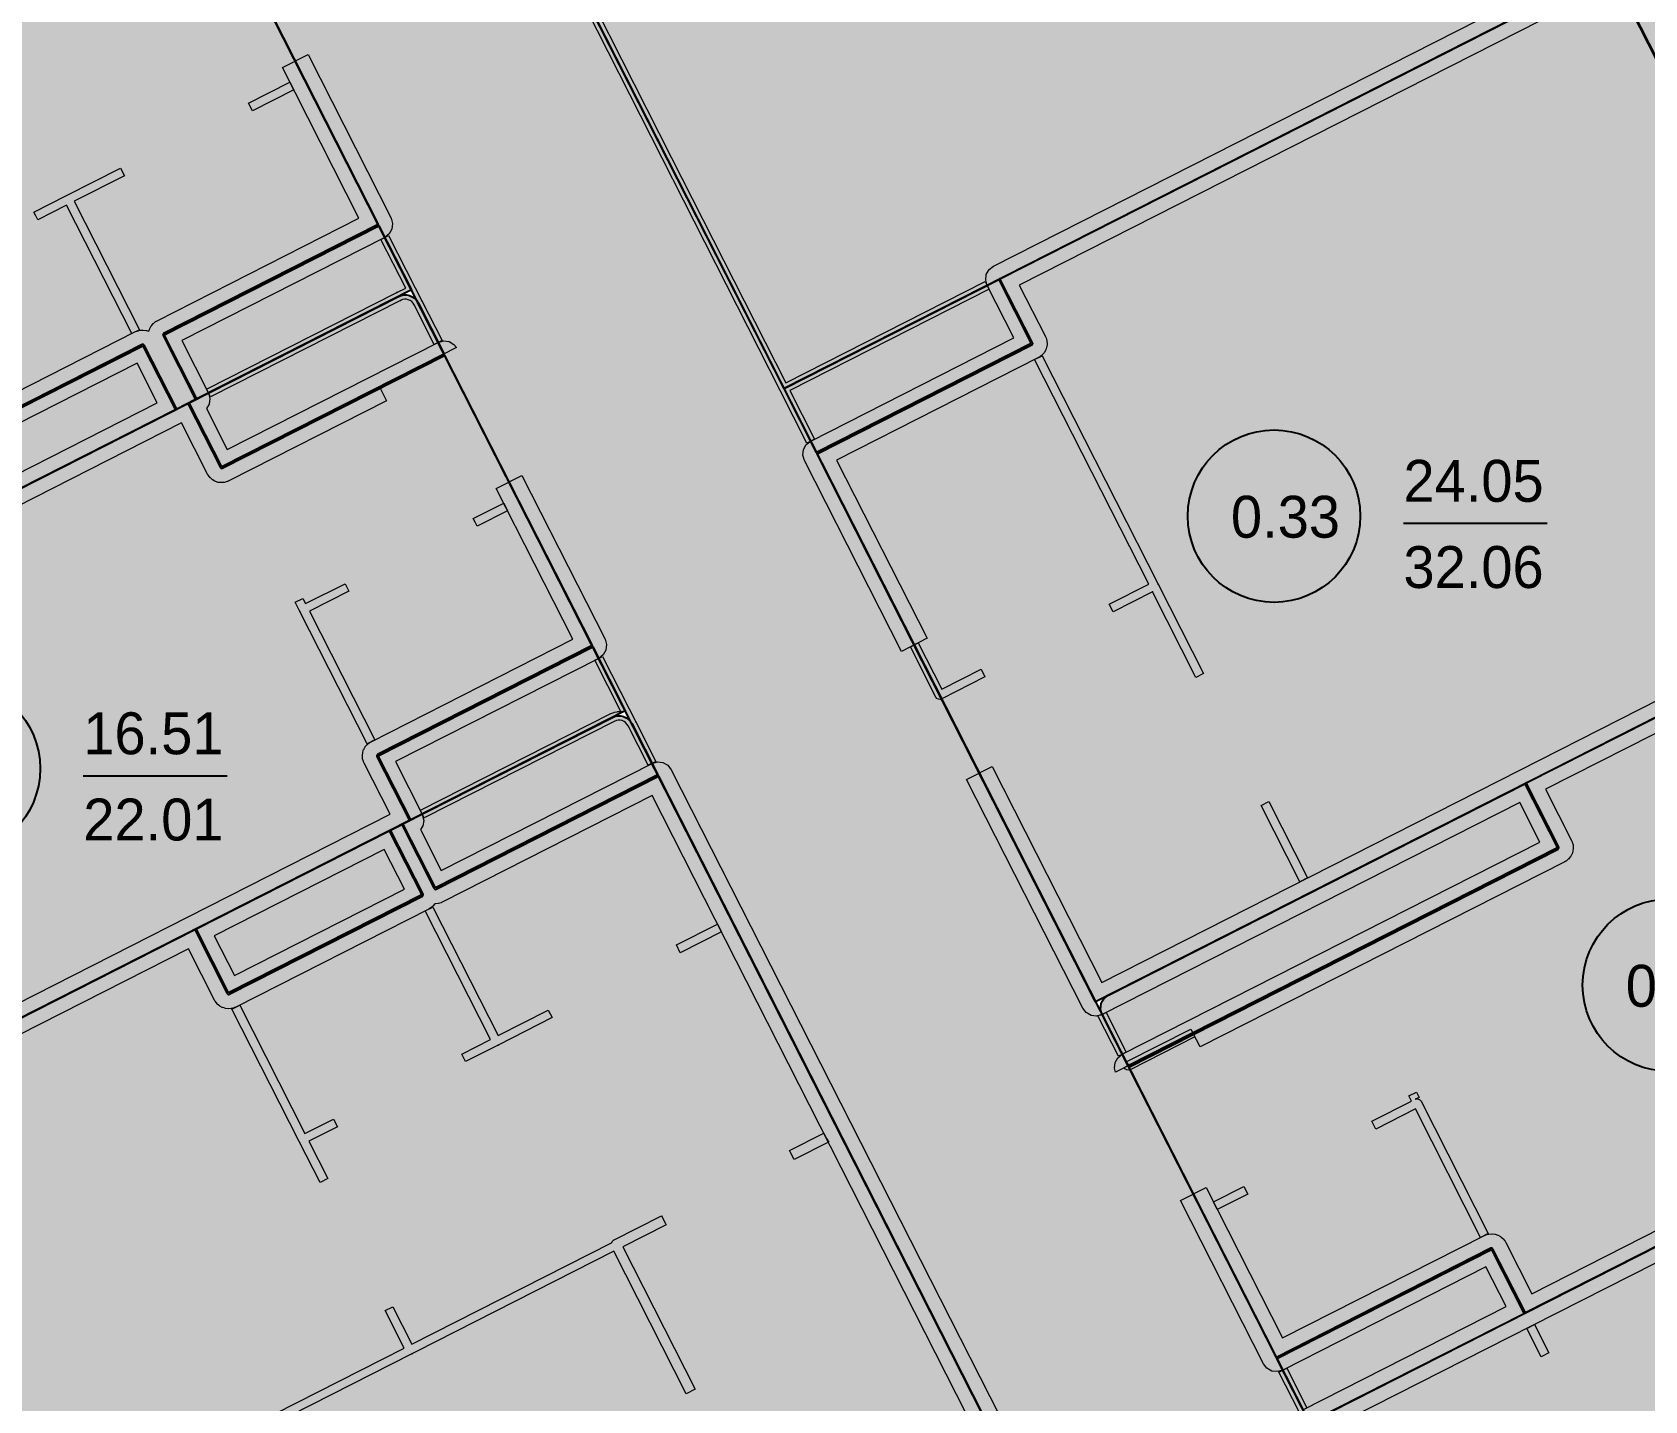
# Model space of a CAD drawing. Header units: millimetres. Extents: x 0 to 312583, y -208103 to 25097.
# Drawn here: x 231143 to 242361, y -64017 to -54494 of the extents above; entities that cross this region are included whole.
import ezdxf

# ---------------------------------------------------------------- set-up
doc = ezdxf.new("R2010")
doc.units = ezdxf.units.MM
doc.linetypes.add('Solid', pattern=[0])
for name, color, linetype, lineweight in [('Inner Walls', 5, 'Solid', 0), ('Outer Walls', 254, 'Solid', 25), ('Room Walls', 47, 'Solid', 35), ('Service Area', 252, 'Solid', 25), ('Studio Apartment', 151, 'Solid', 25), ('Three-Bedroom Apartment', 250, 'Solid', 25), ('Two-Bedroom Apartment', 1, 'Solid', 35)]:
    doc.layers.add(name, color=color, linetype=linetype, lineweight=lineweight)
doc.styles.add('Dialog.plain', font='Dialog.plain')

msp = doc.modelspace()

# ---------------------------------------------------------------- hatches: boundary and pattern name
at = {"layer": 'Service Area', "linetype": 'Solid', "lineweight": 25}
for points in [[(224854, -38711), (226637, -37805), (244492, -72957), (242709, -73863)], [(238356, -50278), (240050, -49417), (240050, -49417), (242347, -53939), (236373, -56973), (235564, -55381), (235027, -54324), (235473, -54098), (236454, -53599), (237881, -52875), (239307, -52150)], [(233555, -55841), (233781, -56287), (232288, -57045), (232061, -56600)], [(238093, -56660), (236600, -57419), (236373, -56973), (237867, -56215)], [(232461, -57518), (232234, -57073), (233692, -56332), (233710, -56325), (233730, -56322), (233749, -56322), (233768, -56326), (233786, -56334), (233802, -56345), (233816, -56359), (233827, -56376), (234008, -56733)], [(231912, -56675), (232139, -57121), (230795, -57804), (230568, -57358)], [(235043, -58771), (235269, -59216), (233776, -59975), (233550, -59529)], [(235496, -59662), (233949, -60448), (233722, -60002), (235180, -59262), (235198, -59254), (235218, -59251), (235237, -59251), (235256, -59256), (235274, -59264), (235291, -59275), (235304, -59289), (235315, -59305)], [(241754, -60169), (238767, -61686), (238586, -61329), (238579, -61311), (238575, -61292), (238576, -61272), (238580, -61253), (238588, -61235), (238599, -61219), (238613, -61205), (238630, -61195), (241527, -59723)], [(233853, -60497), (232509, -61179), (232283, -60733), (233627, -60051)], [(239802, -63724), (241295, -62965), (241522, -63411), (240029, -64169), (240029, -64169)]]:
    msp.add_hatch(color=254, dxfattribs=at).paths.add_polyline_path(points, flags=0)
at = {"layer": 'Studio Apartment', "linetype": 'Solid', "lineweight": 25}
for points in [[(243026, -55276), (244514, -58206), (238541, -61240), (237052, -58311), (236604, -57428), (238098, -56669), (238099, -56668), (238101, -56667), (238102, -56665), (238102, -56663), (238103, -56662), (238103, -56660), (238103, -56658), (238102, -56656), (237875, -56210), (237875, -56210), (242347, -53939)], [(233767, -59979), (229296, -62251), (229296, -62251), (227808, -59321), (232226, -57077), (232452, -57523), (232453, -57525), (232454, -57526), (232456, -57527), (232458, -57528), (232460, -57528), (232462, -57528), (232464, -57528), (232465, -57527), (234012, -56742), (234012, -56742), (235038, -58762), (233545, -59520), (233543, -59521), (233542, -59523), (233541, -59524), (233540, -59526), (233540, -59528), (233540, -59530), (233540, -59532), (233541, -59534)], [(246002, -61135), (241531, -63406), (241304, -62961), (241303, -62959), (241302, -62957), (241300, -62956), (241299, -62956), (241297, -62955), (241295, -62955), (241293, -62955), (241291, -62956), (239798, -63715), (239798, -63715), (238771, -61695), (241758, -60178), (241760, -60176), (241761, -60175), (241762, -60174), (241763, -60172), (241764, -60170), (241764, -60168), (241763, -60166), (241763, -60164), (241536, -59718), (241536, -59718), (244514, -58206)], [(241286, -66644), (240029, -64169), (246002, -61135), (246002, -61135), (247490, -64065), (243019, -66336), (242792, -65890), (242791, -65888), (242790, -65887), (242788, -65886), (242787, -65885), (242785, -65885), (242783, -65885), (242781, -65885), (242779, -65886)]]:
    msp.add_hatch(color=252, dxfattribs=at).paths.add_polyline_path(points, flags=0)
at = {"layer": 'Two-Bedroom Apartment', "linetype": 'Solid', "lineweight": 25}
h = msp.add_hatch(color=151, dxfattribs=at)
h.paths.add_polyline_path([(223344, -50533), (229317, -47498), (230805, -50428), (232293, -53357), (233550, -55832), (232057, -56591), (232055, -56592), (232054, -56593), (232053, -56595), (232052, -56597), (232052, -56598), (232052, -56600), (232052, -56602), (232053, -56604), (232279, -57050), (232148, -57117), (231921, -56671), (231920, -56669), (231919, -56668), (231917, -56667), (231915, -56666), (231913, -56666), (231911, -56666), (231909, -56666), (231908, -56667), (230564, -57349), (230562, -57350), (230561, -57352), (230559, -57353), (230559, -57355), (230558, -57357), (230558, -57359), (230558, -57361), (230559, -57363), (230786, -57809), (230786, -57809), (227808, -59321), (226320, -56392), (224832, -53462)], flags=0)
h.paths.add_polyline_path([(229071, -54433), (229298, -54879), (229299, -54881), (229300, -54882), (229302, -54883), (229303, -54884), (229305, -54884), (229307, -54885), (229309, -54884), (229311, -54883), (230655, -54201), (230657, -54200), (230658, -54198), (230659, -54197), (230660, -54195), (230660, -54193), (230661, -54191), (230660, -54189), (230659, -54187), (230433, -53742), (230432, -53740), (230431, -53738), (230429, -53737), (230427, -53737), (230425, -53736), (230423, -53736), (230421, -53736), (230420, -53737), (229076, -54420), (229074, -54421), (229072, -54422), (229071, -54424), (229071, -54426), (229070, -54428), (229070, -54430), (229070, -54431)], flags=0)
msp.add_hatch(color=151, dxfattribs=at).paths.add_polyline_path([(230784, -65180), (229296, -62251), (232274, -60738), (232500, -61184), (232501, -61185), (232503, -61187), (232504, -61188), (232506, -61189), (232508, -61189), (232510, -61189), (232512, -61189), (232514, -61188), (233858, -60505), (233859, -60504), (233861, -60503), (233862, -60501), (233863, -60500), (233863, -60498), (233863, -60496), (233863, -60494), (233862, -60492), (233636, -60046), (233636, -60046), (233714, -60007), (233940, -60452), (233941, -60454), (233942, -60455), (233944, -60457), (233946, -60457), (233948, -60458), (233950, -60458), (233952, -60457), (233953, -60457), (235500, -59671), (235500, -59671), (238245, -65075), (239733, -68005), (233760, -71039), (233760, -71039), (232272, -68109)], flags=0)

# ---------------------------------------------------------------- linework, layer by layer
at = {"layer": 'Inner Walls', "color": 47, "linetype": 'Solid', "lineweight": 15}
for p, q in [((237830, -56121), (242079, -53963)), ((242169, -54141), (238010, -56254)), ((232883, -54740), (233062, -54649)), ((233416, -55788), (232883, -54740)), ((233062, -54649), (233639, -55787)), ((232012, -56502), (233416, -55788)), ((233645, -55863), (233626, -55897)), ((233639, -55787), (233650, -55824)), ((233650, -55824), (233645, -55863)), ((233596, -55921), (232183, -56639)), ((233626, -55897), (233596, -55921)), ((237776, -56218), (237780, -56179)), ((237780, -56179), (237800, -56145)), ((237800, -56145), (237830, -56121)), ((237786, -56255), (237776, -56218)), ((237972, -56621), (237786, -56255)), ((238010, -56254), (238191, -56611)), ((231961, -56555), (231971, -56537)), ((231971, -56537), (231972, -56536)), ((231972, -56536), (231985, -56521)), ((231985, -56521), (231986, -56520)), ((231986, -56520), (232001, -56507)), ((232001, -56507), (232003, -56506)), ((232003, -56506), (232012, -56502)), ((230518, -57260), (231862, -56577)), ((231862, -56577), (231871, -56573)), ((231871, -56573), (231873, -56573)), ((231873, -56573), (231892, -56567)), ((231892, -56567), (231894, -56567)), ((231894, -56567), (231913, -56566)), ((231913, -56566), (231915, -56566)), ((231915, -56566), (231935, -56568)), ((231935, -56568), (231937, -56568)), ((231937, -56568), (231955, -56574)), ((231955, -56574), (231960, -56556)), ((231960, -56556), (231961, -56555)), ((232183, -56639), (232368, -57005)), ((233967, -56652), (234005, -56642)), ((234005, -56642), (234043, -56646)), ((234043, -56646), (234077, -56666)), ((236559, -57339), (237972, -56621)), ((238191, -56611), (238195, -56620)), ((238195, -56620), (238196, -56621)), ((238196, -56621), (238201, -56640)), ((238201, -56640), (238201, -56642)), ((238201, -56642), (238203, -56662)), ((232500, -57397), (233967, -56652)), ((234095, -56688), (233558, -56961)), ((234077, -56666), (234095, -56688)), ((238143, -56758), (236739, -57472)), ((238151, -56754), (238143, -56758)), ((238153, -56753), (238151, -56754)), ((238168, -56740), (238153, -56753)), ((238170, -56739), (238168, -56740)), ((238183, -56724), (238170, -56739)), ((238184, -56723), (238183, -56724)), ((238193, -56705), (238184, -56723)), ((238194, -56704), (238193, -56705)), ((238200, -56685), (238194, -56704)), ((238201, -56683), (238200, -56685)), ((238203, -56664), (238201, -56683)), ((238203, -56662), (238203, -56664)), ((231873, -56797), (230689, -57398)), ((232013, -57073), (231873, -56797)), ((233558, -56961), (233607, -57059)), ((230829, -57674), (232013, -57073)), ((232374, -57081), (232356, -57113)), ((232368, -57005), (232379, -57042)), ((232379, -57042), (232374, -57081)), ((233607, -57059), (232511, -57616)), ((232356, -57113), (232500, -57397)), ((232182, -57212), (230831, -57898)), ((232363, -57568), (232182, -57212)), ((236504, -57436), (236509, -57397)), ((236515, -57473), (236504, -57436)), ((236509, -57397), (236528, -57363)), ((236528, -57363), (236559, -57339)), ((236963, -58356), (236515, -57473)), ((236739, -57472), (237368, -58711)), ((232368, -57577), (232363, -57568)), ((232369, -57578), (232368, -57577)), ((232381, -57594), (232369, -57578)), ((232382, -57595), (232381, -57594)), ((232397, -57608), (232382, -57595)), ((232399, -57609), (232397, -57608)), ((232416, -57619), (232399, -57609)), ((232418, -57619), (232416, -57619)), ((232436, -57626), (232418, -57619)), ((232438, -57626), (232436, -57626)), ((232458, -57628), (232438, -57626)), ((232460, -57628), (232458, -57628)), ((232479, -57627), (232460, -57628)), ((232481, -57626), (232479, -57627)), ((232500, -57621), (232481, -57626)), ((232502, -57620), (232500, -57621)), ((232511, -57616), (232502, -57620)), ((234371, -57669), (234550, -57579)), ((234550, -57579), (235128, -58716)), ((234904, -58718), (234371, -57669)), ((241491, -59629), (244246, -58230)), ((237190, -58802), (236963, -58356)), ((244336, -58408), (241671, -59762)), ((233500, -59431), (234904, -58718)), ((235128, -58716), (235138, -58754)), ((235138, -58754), (235133, -58793)), ((237368, -58711), (237190, -58802)), ((235084, -58851), (233671, -59569)), ((235114, -58827), (235084, -58851)), ((235133, -58793), (235114, -58827)), ((233460, -59465), (233473, -59450)), ((233473, -59450), (233474, -59449)), ((233474, -59449), (233490, -59437)), ((233490, -59437), (233491, -59436)), ((233491, -59436), (233500, -59431)), ((233440, -59526), (233442, -59506)), ((233440, -59528), (233440, -59526)), ((233441, -59547), (233440, -59528)), ((233441, -59549), (233441, -59547)), ((233447, -59568), (233441, -59549)), ((233442, -59504), (233448, -59486)), ((233442, -59506), (233442, -59504)), ((233448, -59486), (233449, -59484)), ((233449, -59484), (233459, -59467)), ((233459, -59467), (233460, -59465)), ((233447, -59570), (233447, -59568)), ((233451, -59579), (233447, -59570)), ((233633, -59936), (233451, -59579)), ((233671, -59569), (233856, -59934)), ((233988, -60327), (235455, -59582)), ((235455, -59582), (235493, -59571)), ((235493, -59571), (235531, -59576)), ((235531, -59576), (235565, -59595)), ((235565, -59595), (235589, -59626)), ((235589, -59626), (238335, -65030)), ((237643, -59693), (237821, -59603)), ((237821, -59603), (238584, -61106)), ((238584, -61106), (241491, -59629)), ((238451, -61285), (237643, -59693)), ((241671, -59762), (241852, -60119)), ((235456, -59805), (233999, -60546)), ((238383, -65566), (235456, -59805)), ((241492, -59853), (238586, -61329)), ((241632, -60129), (241492, -59853)), ((232228, -60649), (233633, -59936)), ((233860, -60015), (233844, -60042)), ((233856, -59934), (233867, -59979)), ((233867, -59979), (233860, -60015)), ((233844, -60042), (233988, -60327)), ((241852, -60119), (241856, -60128)), ((241856, -60128), (241857, -60130)), ((233592, -60181), (232408, -60782)), ((233732, -60457), (233592, -60181)), ((238726, -61606), (241632, -60129)), ((241843, -60232), (241831, -60247)), ((241844, -60231), (241843, -60232)), ((241854, -60214), (241844, -60231)), ((241855, -60212), (241854, -60214)), ((241861, -60193), (241855, -60212)), ((241857, -60130), (241862, -60148)), ((241864, -60172), (241861, -60191)), ((241861, -60191), (241861, -60193)), ((241862, -60148), (241862, -60150)), ((241862, -60150), (241864, -60170)), ((241864, -60170), (241864, -60172)), ((241804, -60267), (239267, -61555)), ((241812, -60262), (241804, -60267)), ((241814, -60261), (241812, -60262)), ((241829, -60249), (241814, -60261)), ((241831, -60247), (241829, -60249)), ((232549, -61058), (233732, -60457)), ((233928, -60577), (233913, -60589)), ((233930, -60575), (233928, -60577)), ((233943, -60560), (233930, -60575)), ((233944, -60559), (233943, -60560)), ((233946, -60558), (233944, -60558)), ((233944, -60558), (233944, -60559)), ((233948, -60558), (233946, -60558)), ((233967, -60556), (233948, -60558)), ((233969, -60556), (233967, -60556)), ((233988, -60551), (233969, -60556)), ((233990, -60550), (233988, -60551)), ((233999, -60546), (233990, -60550)), ((229473, -62048), (232228, -60649)), ((233903, -60595), (232559, -61277)), ((233911, -60590), (233903, -60595)), ((233913, -60589), (233911, -60590)), ((232408, -60782), (232549, -61058)), ((232230, -60872), (229564, -62227)), ((232411, -61229), (232230, -60872)), ((232416, -61238), (232411, -61229)), ((232417, -61239), (232416, -61238)), ((232429, -61255), (232417, -61239)), ((241575, -63272), (245734, -61159)), ((232430, -61256), (232429, -61255)), ((232445, -61269), (232430, -61256)), ((232447, -61270), (232445, -61269)), ((232464, -61280), (232447, -61270)), ((232466, -61280), (232464, -61280)), ((232484, -61286), (232466, -61280)), ((232486, -61287), (232484, -61286)), ((232506, -61289), (232486, -61287)), ((232508, -61289), (232506, -61289)), ((232527, -61288), (232508, -61289)), ((232529, -61287), (232527, -61288)), ((232548, -61282), (232529, -61287)), ((232550, -61281), (232548, -61282)), ((232559, -61277), (232550, -61281)), ((238475, -61316), (238451, -61285)), ((238509, -61335), (238475, -61316)), ((238548, -61340), (238509, -61335)), ((238586, -61329), (238548, -61340)), ((245824, -61338), (241576, -63495)), ((239217, -61457), (238680, -61730)), ((239267, -61555), (239217, -61457)), ((238672, -61702), (238676, -61664)), ((238676, -61664), (238696, -61630)), ((238696, -61630), (238726, -61606)), ((238680, -61730), (238672, -61702)), ((239131, -62623), (239309, -62532)), ((239309, -62532), (239841, -63580)), ((239708, -63760), (239131, -62623)), ((239841, -63580), (241246, -62867)), ((241246, -62867), (241255, -62863)), ((241255, -62863), (241256, -62862)), ((241256, -62862), (241275, -62857)), ((241275, -62857), (241277, -62857)), ((241277, -62857), (241297, -62855)), ((241297, -62855), (241299, -62855)), ((241299, -62855), (241318, -62858)), ((241318, -62858), (241320, -62858)), ((241320, -62858), (241339, -62864)), ((241339, -62864), (241341, -62865)), ((241341, -62865), (241358, -62874)), ((241358, -62874), (241359, -62876)), ((241359, -62876), (241374, -62888)), ((241374, -62888), (241376, -62890)), ((241376, -62890), (241388, -62905)), ((241388, -62905), (241389, -62907)), ((241389, -62907), (241394, -62915)), ((241394, -62915), (241575, -63272)), ((241256, -63086), (239843, -63804)), ((241396, -63362), (241256, -63086)), ((239983, -64080), (241396, -63362)), ((241576, -63495), (240163, -64213)), ((239733, -63791), (239708, -63760)), ((239767, -63810), (239733, -63791)), ((239805, -63814), (239767, -63810)), ((239843, -63804), (239805, -63814))]:
    msp.add_line(p, q, dxfattribs=at)
at = {"layer": 'Outer Walls', "color": 47, "linetype": 'Solid', "lineweight": 35}
msp.add_line((242981, -55740), (241036, -51911), dxfattribs=at)
at = {"layer": 'Room Walls', "color": 47, "linetype": 'Solid', "lineweight": 9}
for p, q in [((236346, -56987), (235001, -54338)), ((235068, -54337), (235591, -55368)), ((232648, -54986), (232935, -54841)), ((232935, -54841), (232962, -54894)), ((232962, -54894), (232675, -55040)), ((232675, -55040), (232648, -54986)), ((235591, -55368), (236386, -56933)), ((231381, -55630), (231757, -55439)), ((231784, -55493), (231435, -55670)), ((231757, -55439), (231784, -55493)), ((231155, -55745), (231381, -55630)), ((231168, -55771), (231155, -55745)), ((231381, -55697), (231182, -55798)), ((231836, -56591), (231381, -55697)), ((231435, -55670), (231889, -56564)), ((231182, -55798), (231168, -55771)), ((233569, -55935), (233622, -55908)), ((233741, -56274), (233569, -55935)), ((233622, -55908), (233808, -56273)), ((232355, -56978), (233679, -56305)), ((233679, -56305), (233741, -56274)), ((233808, -56273), (233853, -56362)), ((236386, -56933), (237773, -56229)), ((237800, -56282), (236413, -56986)), ((237773, -56229), (237800, -56282)), ((233704, -56360), (232382, -57031)), ((233719, -56354), (233704, -56360)), ((233732, -56352), (233719, -56354)), ((233746, -56352), (233732, -56352)), ((233759, -56355), (233746, -56352)), ((233772, -56360), (233759, -56355)), ((233783, -56368), (233772, -56360)), ((233792, -56378), (233783, -56368)), ((233801, -56391), (233792, -56378)), ((233940, -56666), (233801, -56391)), ((233853, -56362), (233994, -56639)), ((231889, -56564), (231836, -56591)), ((233994, -56639), (233940, -56666)), ((238116, -56772), (238170, -56745)), ((238170, -56745), (238977, -58334)), ((238910, -58335), (238116, -56772)), ((232382, -57031), (232355, -56978)), ((236532, -57352), (236346, -56987)), ((236413, -56986), (236586, -57325)), ((236586, -57325), (236532, -57352)), ((234211, -57878), (234423, -57770)), ((234423, -57770), (234450, -57824)), ((234224, -57904), (234211, -57878)), ((234450, -57824), (234238, -57931)), ((234238, -57931), (234224, -57904)), ((233045, -58470), (233319, -58331)), ((233319, -58331), (233346, -58384)), ((232973, -58460), (233026, -58433)), ((233026, -58433), (233045, -58470)), ((233346, -58384), (233072, -58523)), ((238636, -58474), (238910, -58335)), ((238937, -58388), (238663, -58528)), ((239239, -58983), (238937, -58388)), ((238977, -58334), (239292, -58955)), ((233005, -58524), (232973, -58460)), ((233473, -59445), (233005, -58524)), ((233072, -58523), (233526, -59417)), ((238663, -58528), (238636, -58474)), ((237252, -58770), (237306, -58743)), ((237430, -59120), (237252, -58770)), ((237306, -58743), (237470, -59066)), ((235057, -58864), (235110, -58837)), ((235238, -59221), (235057, -58864)), ((235110, -58837), (235296, -59203)), ((237470, -59066), (237744, -58927)), ((237771, -58980), (237470, -59133)), ((237744, -58927), (237771, -58980)), ((239292, -58955), (239239, -58983)), ((235169, -59234), (235188, -59227)), ((235188, -59227), (235193, -59225)), ((235193, -59225), (235213, -59222)), ((235213, -59222), (235218, -59221)), ((235218, -59221), (235238, -59221)), ((235296, -59203), (235341, -59292)), ((237437, -59129), (237430, -59120)), ((237448, -59135), (237437, -59129)), ((237459, -59136), (237448, -59135)), ((237470, -59133), (237459, -59136)), ((233843, -59907), (235167, -59235)), ((235192, -59289), (233870, -59961)), ((235167, -59235), (235169, -59234)), ((235207, -59283), (235192, -59289)), ((235220, -59281), (235207, -59283)), ((235234, -59281), (235220, -59281)), ((235247, -59284), (235234, -59281)), ((235260, -59290), (235247, -59284)), ((235271, -59298), (235260, -59290)), ((235280, -59308), (235271, -59298)), ((235289, -59320), (235280, -59308)), ((235428, -59595), (235289, -59320)), ((235341, -59292), (235482, -59568)), ((233526, -59417), (233473, -59445)), ((235482, -59568), (235428, -59595)), ((239692, -59874), (239745, -59847)), ((239962, -60406), (239692, -59874)), ((239745, -59847), (240015, -60379)), ((233856, -59934), (233843, -59907)), ((233870, -59961), (233856, -59934)), ((240015, -60379), (239962, -60406)), ((233876, -60608), (233930, -60581)), ((234330, -61502), (233876, -60608)), ((233930, -60581), (234384, -61475)), ((235624, -60845), (235911, -60700)), ((235938, -60753), (235651, -60899)), ((235911, -60700), (235938, -60753)), ((235651, -60899), (235624, -60845)), ((232532, -61291), (232586, -61264)), ((233000, -62212), (232532, -61291)), ((232586, -61264), (233040, -62158)), ((234384, -61475), (234733, -61298)), ((234760, -61351), (234384, -61542)), ((234733, -61298), (234760, -61351)), ((238557, -61336), (238586, -61329)), ((238559, -61343), (238557, -61336)), ((238699, -61619), (238559, -61343)), ((238586, -61329), (238599, -61322)), ((238599, -61322), (238613, -61316)), ((238613, -61316), (238753, -61592)), ((238753, -61659), (239204, -61430)), ((239204, -61430), (239231, -61484)), ((234131, -61604), (234330, -61502)), ((234384, -61542), (234158, -61657)), ((239231, -61484), (238781, -61713)), ((234158, -61657), (234131, -61604)), ((238753, -61592), (238699, -61619)), ((238740, -61699), (238780, -61679)), ((238748, -61709), (238740, -61699)), ((238760, -61672), (238753, -61659)), ((238780, -61679), (238760, -61672)), ((238758, -61714), (238748, -61709)), ((238769, -61716), (238758, -61714)), ((238781, -61713), (238769, -61716)), ((240719, -61896), (240772, -61869)), ((240738, -61933), (240719, -61896)), ((240791, -61906), (240764, -61919)), ((240764, -61919), (240776, -61916)), ((240772, -61869), (240791, -61906)), ((240776, -61916), (240787, -61918)), ((240787, -61918), (240797, -61923)), ((240797, -61923), (240805, -61933)), ((240463, -62072), (240738, -61933)), ((240765, -61986), (240491, -62126)), ((241219, -62881), (240765, -61986)), ((240805, -61933), (241272, -62853)), ((233040, -62158), (233239, -62057)), ((233266, -62110), (233067, -62211)), ((233239, -62057), (233266, -62110)), ((240491, -62126), (240463, -62072)), ((233145, -62498), (233000, -62212)), ((233067, -62211), (233199, -62471)), ((236412, -62276), (236650, -62155)), ((236682, -62218), (236444, -62339)), ((236650, -62155), (236655, -62164)), ((236655, -62164), (236661, -62178)), ((236661, -62178), (236668, -62191)), ((236668, -62191), (236684, -62217)), ((236684, -62217), (236682, -62218)), ((236416, -62285), (236412, -62276)), ((236444, -62339), (236416, -62285)), ((233199, -62471), (233145, -62498)), ((239360, -62633), (239572, -62525)), ((239599, -62579), (239387, -62686)), ((239572, -62525), (239599, -62579)), ((239387, -62686), (239360, -62633)), ((235192, -62896), (235520, -62729)), ((235552, -62792), (235251, -62945)), ((235520, -62729), (235525, -62738)), ((235525, -62738), (235547, -62782)), ((235547, -62782), (235548, -62783)), ((235548, -62783), (235552, -62792)), ((233784, -63623), (235173, -62917)), ((235173, -62917), (235174, -62916)), ((235174, -62915), (235177, -62909)), ((235174, -62916), (235174, -62915)), ((235177, -62909), (235178, -62908)), ((235178, -62908), (235182, -62903)), ((235182, -62903), (235184, -62902)), ((235184, -62902), (235188, -62898)), ((235188, -62898), (235190, -62897)), ((235190, -62897), (235192, -62896)), ((241272, -62853), (241219, -62881)), ((235188, -62976), (233811, -63676)), ((235692, -63969), (235188, -62976)), ((235251, -62945), (235755, -63937)), ((233598, -63390), (233652, -63363)), ((233652, -63363), (233784, -63623)), ((233730, -63650), (233598, -63390)), ((241540, -63514), (241594, -63486)), ((241594, -63486), (241694, -63684)), ((241641, -63711), (241540, -63514)), ((230993, -65040), (233730, -63650)), ((233784, -63690), (231020, -65094)), ((233811, -63676), (233784, -63690)), ((241694, -63684), (241641, -63711)), ((239816, -63817), (239870, -63790)), ((239957, -64094), (239816, -63817)), ((239870, -63790), (240010, -64067)), ((235746, -63941), (235702, -63964)), ((235755, -63937), (235746, -63941)), ((235701, -63964), (235692, -63969)), ((235702, -63964), (235701, -63964))]:
    msp.add_line(p, q, dxfattribs=at)
for p in [(233679, -56305), (233679, -56305), (233704, -56360), (233704, -56360), (233853, -56362), (238937, -58388), (238977, -58334), (233005, -58524), (235238, -59221), (235341, -59292), (234384, -61542), (233784, -63690)]:
    msp.add_point(p, dxfattribs=at)
at = {"layer": 'Service Area', "color": 254, "linetype": 'Solid', "lineweight": 25}
for p, q in [((226637, -37805), (244492, -72957)), ((242709, -73863), (224854, -38711)), ((242347, -53939), (236373, -56973)), ((235564, -55381), (235027, -54324)), ((236373, -56973), (235564, -55381)), ((232061, -56600), (233555, -55841)), ((233555, -55841), (233781, -56287)), ((233781, -56287), (232288, -57045)), ((236373, -56973), (237867, -56215)), ((237867, -56215), (238093, -56660)), ((232234, -57073), (233692, -56332)), ((233692, -56332), (233710, -56325)), ((233710, -56325), (233730, -56322)), ((233730, -56322), (233749, -56322)), ((233749, -56322), (233768, -56326)), ((233768, -56326), (233786, -56334)), ((233786, -56334), (233802, -56345)), ((233802, -56345), (233816, -56359)), ((233816, -56359), (233827, -56376)), ((233827, -56376), (234008, -56733)), ((232288, -57045), (232061, -56600)), ((230568, -57358), (231912, -56675)), ((231912, -56675), (232139, -57121)), ((234008, -56733), (232461, -57518)), ((238093, -56660), (236600, -57419)), ((236600, -57419), (236373, -56973)), ((232461, -57518), (232234, -57073)), ((232139, -57121), (230795, -57804)), ((233550, -59529), (235043, -58771)), ((235043, -58771), (235269, -59216)), ((235269, -59216), (233776, -59975)), ((233722, -60002), (235180, -59262)), ((235180, -59262), (235198, -59254)), ((235198, -59254), (235218, -59251)), ((235218, -59251), (235237, -59251)), ((235237, -59251), (235256, -59256)), ((235256, -59256), (235274, -59264)), ((235274, -59264), (235291, -59275)), ((235291, -59275), (235304, -59289)), ((235304, -59289), (235315, -59305)), ((235315, -59305), (235496, -59662)), ((233776, -59975), (233550, -59529)), ((235496, -59662), (233949, -60448)), ((238630, -61195), (241527, -59723)), ((241527, -59723), (241754, -60169)), ((233949, -60448), (233722, -60002)), ((232283, -60733), (233627, -60051)), ((233627, -60051), (233853, -60497)), ((241754, -60169), (238767, -61686)), ((233853, -60497), (232509, -61179)), ((232509, -61179), (232283, -60733)), ((238580, -61253), (238588, -61235)), ((238588, -61235), (238599, -61219)), ((238599, -61219), (238613, -61205)), ((238613, -61205), (238630, -61195)), ((238575, -61292), (238576, -61272)), ((238579, -61311), (238575, -61292)), ((238576, -61272), (238580, -61253)), ((238586, -61329), (238579, -61311)), ((238767, -61686), (238586, -61329)), ((239802, -63724), (241295, -62965)), ((241295, -62965), (241522, -63411)), ((241522, -63411), (240029, -64169)), ((240029, -64169), (239802, -63724))]:
    msp.add_line(p, q, dxfattribs=at)
at = {"layer": 'Studio Apartment', "color": 252, "linetype": 'Solid', "lineweight": 25}
for p, q in [((237875, -56210), (242347, -53939)), ((238102, -56656), (237875, -56210)), ((232465, -57527), (234012, -56742)), ((234012, -56742), (235038, -58762)), ((236604, -57428), (238098, -56669)), ((238098, -56669), (238099, -56668)), ((238099, -56668), (238101, -56667)), ((238101, -56667), (238102, -56665)), ((238103, -56658), (238102, -56656)), ((238102, -56663), (238103, -56662)), ((238102, -56665), (238102, -56663)), ((238103, -56660), (238103, -56658)), ((238103, -56662), (238103, -56660)), ((227808, -59321), (232226, -57077)), ((232226, -57077), (232452, -57523)), ((237052, -58311), (236604, -57428)), ((232452, -57523), (232453, -57525)), ((232453, -57525), (232454, -57526)), ((232454, -57526), (232456, -57527)), ((232456, -57527), (232458, -57528)), ((232458, -57528), (232460, -57528)), ((232460, -57528), (232462, -57528)), ((232462, -57528), (232464, -57528)), ((232464, -57528), (232465, -57527)), ((244514, -58206), (238541, -61240)), ((241536, -59718), (244514, -58206)), ((238541, -61240), (237052, -58311)), ((235038, -58762), (233545, -59520)), ((233541, -59524), (233540, -59526)), ((233540, -59526), (233540, -59528)), ((233540, -59528), (233540, -59530)), ((233540, -59530), (233540, -59532)), ((233540, -59532), (233541, -59534)), ((233542, -59523), (233541, -59524)), ((233541, -59534), (233767, -59979)), ((233543, -59521), (233542, -59523)), ((233545, -59520), (233543, -59521)), ((241763, -60164), (241536, -59718)), ((233767, -59979), (229296, -62251)), ((238771, -61695), (241758, -60178)), ((241758, -60178), (241760, -60176)), ((241760, -60176), (241761, -60175)), ((241761, -60175), (241762, -60174)), ((241762, -60174), (241763, -60172)), ((241763, -60166), (241763, -60164)), ((241764, -60168), (241763, -60166)), ((241763, -60172), (241764, -60170)), ((241764, -60170), (241764, -60168)), ((240029, -64169), (246002, -61135)), ((246002, -61135), (241531, -63406)), ((239798, -63715), (238771, -61695)), ((241291, -62956), (239798, -63715)), ((241293, -62955), (241291, -62956)), ((241295, -62955), (241293, -62955)), ((241297, -62955), (241295, -62955)), ((241299, -62956), (241297, -62955)), ((241300, -62956), (241299, -62956)), ((241302, -62957), (241300, -62956)), ((241303, -62959), (241302, -62957)), ((241304, -62961), (241303, -62959)), ((241531, -63406), (241304, -62961))]:
    msp.add_line(p, q, dxfattribs=at)
for p in [(237875, -56210), (234012, -56742), (241536, -59718), (239798, -63715)]:
    msp.add_point(p, dxfattribs=at)
at = {"layer": 'Three-Bedroom Apartment', "color": 7, "linetype": 'Solid', "lineweight": 25}
for p, q in [((240682, -57911), (241682, -57911)), ((231498, -59668), (232498, -59668))]:
    msp.add_line(p, q, dxfattribs=at)
for centre in [(239782, -57861), (230598, -59618), (242529, -61125)]:
    msp.add_circle(centre, 600, dxfattribs=at)
at = {"layer": 'Two-Bedroom Apartment', "color": 151, "linetype": 'Solid', "lineweight": 25}
for p, q in [((232293, -53357), (233550, -55832)), ((233550, -55832), (232057, -56591)), ((232053, -56595), (232052, -56597)), ((232052, -56597), (232052, -56598)), ((232052, -56598), (232052, -56600)), ((232052, -56600), (232052, -56602)), ((232052, -56602), (232053, -56604)), ((232054, -56593), (232053, -56595)), ((232053, -56604), (232279, -57050)), ((232055, -56592), (232054, -56593)), ((232057, -56591), (232055, -56592)), ((231908, -56667), (230564, -57349)), ((231909, -56666), (231908, -56667)), ((231911, -56666), (231909, -56666)), ((231913, -56666), (231911, -56666)), ((231915, -56666), (231913, -56666)), ((231917, -56667), (231915, -56666)), ((231919, -56668), (231917, -56667)), ((231920, -56669), (231919, -56668)), ((231921, -56671), (231920, -56669)), ((232148, -57117), (231921, -56671)), ((232279, -57050), (232148, -57117)), ((233953, -60457), (235500, -59671)), ((235500, -59671), (238245, -65075)), ((233636, -60046), (233714, -60007)), ((233714, -60007), (233940, -60452)), ((233862, -60492), (233636, -60046)), ((233940, -60452), (233941, -60454)), ((233941, -60454), (233942, -60455)), ((233942, -60455), (233944, -60457)), ((233944, -60457), (233946, -60457)), ((233946, -60457), (233948, -60458)), ((233948, -60458), (233950, -60458)), ((233950, -60458), (233952, -60457)), ((233952, -60457), (233953, -60457)), ((232514, -61188), (233858, -60505)), ((233858, -60505), (233859, -60504)), ((233859, -60504), (233861, -60503)), ((233861, -60503), (233862, -60501)), ((233863, -60494), (233862, -60492)), ((233862, -60501), (233863, -60500)), ((233863, -60496), (233863, -60494)), ((233863, -60498), (233863, -60496)), ((233863, -60500), (233863, -60498)), ((229296, -62251), (232274, -60738)), ((232274, -60738), (232500, -61184)), ((232500, -61184), (232501, -61185)), ((232501, -61185), (232503, -61187)), ((232503, -61187), (232504, -61188)), ((232504, -61188), (232506, -61189)), ((232506, -61189), (232508, -61189)), ((232508, -61189), (232510, -61189)), ((232510, -61189), (232512, -61189)), ((232512, -61189), (232514, -61188))]:
    msp.add_line(p, q, dxfattribs=at)
for p in [(235500, -59671), (233636, -60046)]:
    msp.add_point(p, dxfattribs=at)

# ---------------------------------------------------------------- texts
at = {"layer": 'Three-Bedroom Apartment', "color": 7, "linetype": 'Solid', "lineweight": 25, "style": 'Dialog.plain'}
for s, p in [('24.05', (240682, -57761)), ('0.33', (239482, -58011)), ('32.06', (240682, -58361)), ('16.51', (231498, -59518)), ('22.01', (231498, -60118)), ('0.7', (242229, -61275))]:
    msp.add_text(s, height=291.6, dxfattribs=at).set_placement(p)

doc.saveas('drawing.dxf')
